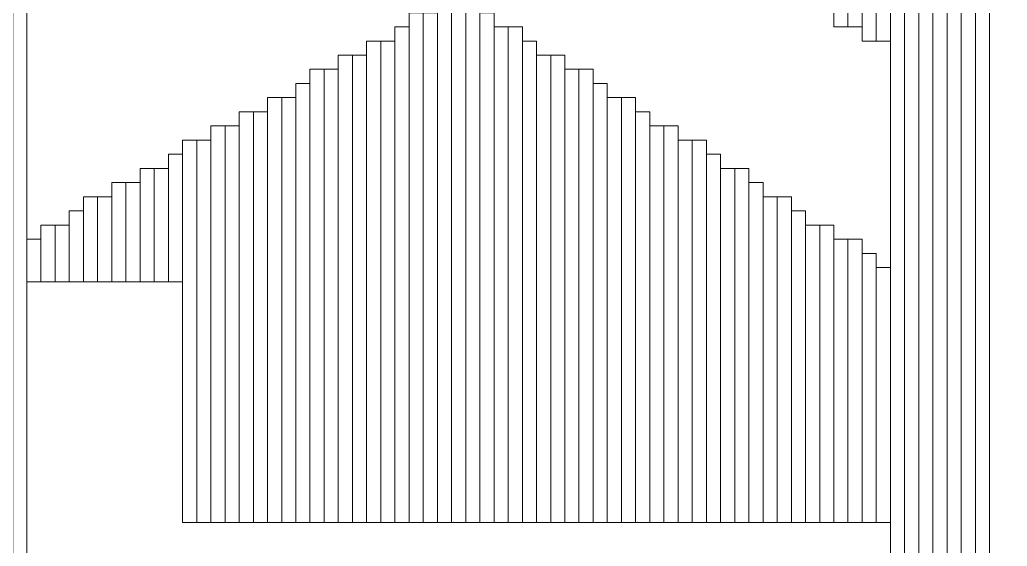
# Model space of a CAD drawing. Header units: millimetres. Extents: x -90 to 99, y -65 to 67.
# Drawn here: x -11.371 to -9.599, y 18.83 to 19.774 of the extents above; entities that cross this region are included whole.
import ezdxf

# ---------------------------------------------------------------- set-up
doc = ezdxf.new("R2010")
doc.units = ezdxf.units.MM
doc.header["$MEASUREMENT"] = 0
doc.layers.add('BG_OUTLINE', color=7, linetype='Continuous')
doc.layers.add('MA_PEN3', color=7, linetype='Continuous')

msp = doc.modelspace()

# ---------------------------------------------------------------- linework, layer by layer
at = {"layer": 'BG_OUTLINE', "color": 3, "lineweight": 9}
msp.add_open_spline([(-71.7269, -61.8795), (-71.7269, -61.8795), (-71.7343, 42.2681), (-71.7343, 42.2681), (-71.7343, 42.2681), (-71.7348, 43.0066), (-71.4419, 43.715), (-70.92, 44.2375), (-70.92, 44.2375), (-70.3982, 44.76), (-69.6866, 45.0538), (-68.9482, 45.0543), (-68.9482, 45.0543), (-68.9482, 45.0543), (75.2046, 45.0543), (75.2046, 45.0543), (75.2046, 45.0543), (76.8319, 45.0552), (78.1763, 43.7805), (78.2661, 42.1556), (78.2661, 42.1556), (78.2661, 42.1556), (78.2661, 31.2814), (78.2661, 31.2814), (78.2661, 31.2814), (78.2661, 31.2814), (72.2646, 31.2814), (72.2646, 31.2814), (72.2646, 31.2814), (72.2646, 31.2814), (72.2646, 26.9814), (72.2646, 26.9814), (72.2646, 26.9814), (72.2646, 26.9814), (78.2661, 26.9814), (78.2661, 26.9814), (78.2661, 26.9814), (78.2661, 26.9814), (78.2661, 18.6553), (78.2661, 18.6553), (78.2661, 18.6553), (78.2661, 18.6553), (72.2496, 18.6553), (72.2496, 18.6553), (72.2496, 18.6553), (72.2496, 18.6553), (72.2496, 14.3553), (72.2496, 14.3553), (72.2496, 14.3553), (72.2496, 14.3553), (78.2661, 14.3553), (78.2661, 14.3553), (78.2661, 14.3553), (78.2661, 14.3553), (78.2661, 9.255), (78.2661, 9.255), (78.2661, 9.255), (78.2661, 9.255), (72.2648, 9.255), (72.2648, 9.255), (72.2648, 9.255), (72.2648, 9.255), (72.2648, 4.955), (72.2648, 4.955), (72.2648, 4.955), (72.2648, 4.955), (78.2661, 4.955), (78.2661, 4.955), (78.2661, 4.955), (78.2661, 4.955), (78.2661, -3.3762), (78.2661, -3.3762), (78.2661, -3.3762), (78.2661, -3.3762), (72.2445, -3.3762), (72.2445, -3.3762), (72.2445, -3.3762), (72.2445, -3.3762), (72.2445, -7.6762), (72.2445, -7.6762), (72.2445, -7.6762), (72.2445, -7.6762), (78.2661, -7.6762), (78.2661, -7.6762), (78.2661, -7.6762), (78.2661, -7.6762), (78.2661, -12.7615), (78.2661, -12.7615), (78.2661, -12.7615), (78.2661, -12.7615), (72.2651, -12.7615), (72.2651, -12.7615), (72.2651, -12.7615), (72.2651, -12.7615), (72.2651, -17.0615), (72.2651, -17.0615), (72.2651, -17.0615), (72.2651, -17.0615), (78.2661, -17.0615), (78.2661, -17.0615), (78.2661, -17.0615), (78.2661, -17.0615), (78.2661, -25.4097), (78.2661, -25.4097), (78.2661, -25.4097), (78.2661, -25.4097), (72.2656, -25.4097), (72.2656, -25.4097), (72.2656, -25.4097), (72.2656, -25.4097), (72.2656, -29.7097), (72.2656, -29.7097), (72.2656, -29.7097), (72.2656, -29.7097), (78.2661, -29.7097), (78.2661, -29.7097), (78.2661, -29.7097), (78.2661, -29.7097), (78.2661, -34.793), (78.2661, -34.793), (78.2661, -34.793), (78.2661, -34.793), (72.2679, -34.793), (72.2679, -34.793), (72.2679, -34.793), (72.2679, -34.793), (72.2679, -39.0929), (72.2679, -39.0929), (72.2679, -39.0929), (72.2679, -39.0929), (78.2661, -39.0929), (78.2661, -39.0929), (78.2661, -39.0929), (78.2661, -39.0929), (78.2661, -47.4269), (78.2661, -47.4269), (78.2661, -47.4269), (78.2661, -47.4269), (72.2679, -47.4269), (72.2679, -47.4269), (72.2679, -47.4269), (72.2679, -47.4269), (72.2679, -51.7269), (72.2679, -51.7269), (72.2679, -51.7269), (72.2679, -51.7269), (78.2661, -51.7269), (78.2661, -51.7269), (78.2661, -51.7269), (78.2661, -51.7269), (78.2661, -51.8138), (78.2661, -51.8138), (78.2661, -51.8138), (78.2661, -51.8138), (78.2656, -61.8468), (78.2656, -61.8468), (78.2656, -61.8468), (78.2661, -62.6669), (77.9407, -63.4536), (77.3612, -64.0339), (77.3612, -64.0339), (76.7817, -64.6142), (75.9915, -64.9405), (75.1713, -64.941), (75.1713, -64.941), (75.1713, -64.941), (-68.6609, -64.9456), (-68.6609, -64.9456), (-68.6609, -64.9456), (-69.4735, -64.9461), (-70.2531, -64.6237), (-70.8281, -64.0495), (-70.8281, -64.0495), (-71.4031, -63.4752), (-71.7264, -62.6922), (-71.7269, -61.8795)], degree=3, knots=[0, 0, 0, 0, 0.022727, 0.022727, 0.022727, 0.022727, 0.045455, 0.045455, 0.045455, 0.045455, 0.068182, 0.068182, 0.068182, 0.068182, 0.090909, 0.090909, 0.090909, 0.090909, 0.113636, 0.113636, 0.113636, 0.113636, 0.136364, 0.136364, 0.136364, 0.136364, 0.159091, 0.159091, 0.159091, 0.159091, 0.181818, 0.181818, 0.181818, 0.181818, 0.204545, 0.204545, 0.204545, 0.204545, 0.227273, 0.227273, 0.227273, 0.227273, 0.25, 0.25, 0.25, 0.25, 0.272727, 0.272727, 0.272727, 0.272727, 0.295455, 0.295455, 0.295455, 0.295455, 0.318182, 0.318182, 0.318182, 0.318182, 0.340909, 0.340909, 0.340909, 0.340909, 0.363636, 0.363636, 0.363636, 0.363636, 0.386364, 0.386364, 0.386364, 0.386364, 0.409091, 0.409091, 0.409091, 0.409091, 0.431818, 0.431818, 0.431818, 0.431818, 0.454545, 0.454545, 0.454545, 0.454545, 0.477273, 0.477273, 0.477273, 0.477273, 0.5, 0.5, 0.5, 0.5, 0.522727, 0.522727, 0.522727, 0.522727, 0.545455, 0.545455, 0.545455, 0.545455, 0.568182, 0.568182, 0.568182, 0.568182, 0.590909, 0.590909, 0.590909, 0.590909, 0.613636, 0.613636, 0.613636, 0.613636, 0.636364, 0.636364, 0.636364, 0.636364, 0.659091, 0.659091, 0.659091, 0.659091, 0.681818, 0.681818, 0.681818, 0.681818, 0.704545, 0.704545, 0.704545, 0.704545, 0.727273, 0.727273, 0.727273, 0.727273, 0.75, 0.75, 0.75, 0.75, 0.772727, 0.772727, 0.772727, 0.772727, 0.795455, 0.795455, 0.795455, 0.795455, 0.818182, 0.818182, 0.818182, 0.818182, 0.840909, 0.840909, 0.840909, 0.840909, 0.863636, 0.863636, 0.863636, 0.863636, 0.886364, 0.886364, 0.886364, 0.886364, 0.909091, 0.909091, 0.909091, 0.909091, 0.931818, 0.931818, 0.931818, 0.931818, 0.954545, 0.954545, 0.954545, 0.954545, 0.977273, 0.977273, 0.977273, 0.977273, 1, 1, 1, 1], dxfattribs=at)
at = {"layer": 'MA_PEN3', "color": 5, "lineweight": 9}
for points in [[(-11.3579, 17.7798), (-11.3579, 17.7798), (-11.3833, 17.7798), (-11.3833, 17.7798), (-11.3833, 17.7798), (-11.3833, 17.7798), (-11.3833, 21.031), (-11.3833, 21.031), (-11.3833, 21.031), (-11.3833, 21.031), (-11.3579, 21.031), (-11.3579, 21.031), (-11.3579, 21.031), (-11.3579, 21.031), (-11.3579, 17.7798), (-11.3579, 17.7798)], [(-9.7831, 17.7798), (-9.7831, 17.7798), (-9.8085, 17.7798), (-9.8085, 17.7798), (-9.8085, 17.7798), (-9.8085, 17.7798), (-9.8085, 21.031), (-9.8085, 21.031), (-9.8085, 21.031), (-9.8085, 21.031), (-9.7831, 21.031), (-9.7831, 21.031), (-9.7831, 21.031), (-9.7831, 21.031), (-9.7831, 17.7798), (-9.7831, 17.7798)], [(-9.7577, 17.7798), (-9.7577, 17.7798), (-9.7831, 17.7798), (-9.7831, 17.7798), (-9.7831, 17.7798), (-9.7831, 17.7798), (-9.7831, 21.031), (-9.7831, 21.031), (-9.7831, 21.031), (-9.7831, 21.031), (-9.7577, 21.031), (-9.7577, 21.031), (-9.7577, 21.031), (-9.7577, 21.031), (-9.7577, 17.7798), (-9.7577, 17.7798)], [(-9.7323, 17.7798), (-9.7323, 17.7798), (-9.7577, 17.7798), (-9.7577, 17.7798), (-9.7577, 17.7798), (-9.7577, 17.7798), (-9.7577, 21.031), (-9.7577, 21.031), (-9.7577, 21.031), (-9.7577, 21.031), (-9.7323, 21.031), (-9.7323, 21.031), (-9.7323, 21.031), (-9.7323, 21.031), (-9.7323, 17.7798), (-9.7323, 17.7798)], [(-9.7069, 17.7798), (-9.7069, 17.7798), (-9.7323, 17.7798), (-9.7323, 17.7798), (-9.7323, 17.7798), (-9.7323, 17.7798), (-9.7323, 21.031), (-9.7323, 21.031), (-9.7323, 21.031), (-9.7323, 21.031), (-9.7069, 21.031), (-9.7069, 21.031), (-9.7069, 21.031), (-9.7069, 21.031), (-9.7069, 17.7798), (-9.7069, 17.7798)], [(-9.6815, 17.7798), (-9.6815, 17.7798), (-9.7069, 17.7798), (-9.7069, 17.7798), (-9.7069, 17.7798), (-9.7069, 17.7798), (-9.7069, 21.031), (-9.7069, 21.031), (-9.7069, 21.031), (-9.7069, 21.031), (-9.6815, 21.031), (-9.6815, 21.031), (-9.6815, 21.031), (-9.6815, 21.031), (-9.6815, 17.7798), (-9.6815, 17.7798)], [(-9.6561, 17.7798), (-9.6561, 17.7798), (-9.6815, 17.7798), (-9.6815, 17.7798), (-9.6815, 17.7798), (-9.6815, 17.7798), (-9.6815, 21.031), (-9.6815, 21.031), (-9.6815, 21.031), (-9.6815, 21.031), (-9.6561, 21.031), (-9.6561, 21.031), (-9.6561, 21.031), (-9.6561, 21.031), (-9.6561, 17.7798), (-9.6561, 17.7798)], [(-9.6307, 17.7798), (-9.6307, 17.7798), (-9.6561, 17.7798), (-9.6561, 17.7798), (-9.6561, 17.7798), (-9.6561, 17.7798), (-9.6561, 21.031), (-9.6561, 21.031), (-9.6561, 21.031), (-9.6561, 21.031), (-9.6307, 21.031), (-9.6307, 21.031), (-9.6307, 21.031), (-9.6307, 21.031), (-9.6307, 17.7798), (-9.6307, 17.7798)], [(-9.8339, 19.7356), (-9.8339, 19.7356), (-9.8593, 19.7356), (-9.8593, 19.7356), (-9.8593, 19.7356), (-9.8593, 19.7356), (-9.8593, 20.3198), (-9.8593, 20.3198), (-9.8593, 20.3198), (-9.8593, 20.3198), (-9.8339, 20.3198), (-9.8339, 20.3198), (-9.8339, 20.3198), (-9.8339, 20.3198), (-9.8339, 19.7356), (-9.8339, 19.7356)], [(-9.8085, 19.7356), (-9.8085, 19.7356), (-9.8339, 19.7356), (-9.8339, 19.7356), (-9.8339, 19.7356), (-9.8339, 19.7356), (-9.8339, 20.3198), (-9.8339, 20.3198), (-9.8339, 20.3198), (-9.8339, 20.3198), (-9.8085, 20.3198), (-9.8085, 20.3198), (-9.8085, 20.3198), (-9.8085, 20.3198), (-9.8085, 19.7356), (-9.8085, 19.7356)], [(-9.8847, 19.761), (-9.8847, 19.761), (-9.9101, 19.761), (-9.9101, 19.761), (-9.9101, 19.761), (-9.9101, 19.761), (-9.9101, 20.2944), (-9.9101, 20.2944), (-9.9101, 20.2944), (-9.9101, 20.2944), (-9.8847, 20.2944), (-9.8847, 20.2944), (-9.8847, 20.2944), (-9.8847, 20.2944), (-9.8847, 19.761), (-9.8847, 19.761)], [(-9.8593, 19.761), (-9.8593, 19.761), (-9.8847, 19.761), (-9.8847, 19.761), (-9.8847, 19.761), (-9.8847, 19.761), (-9.8847, 20.2944), (-9.8847, 20.2944), (-9.8847, 20.2944), (-9.8847, 20.2944), (-9.8593, 20.2944), (-9.8593, 20.2944), (-9.8593, 20.2944), (-9.8593, 20.2944), (-9.8593, 19.761), (-9.8593, 19.761)], [(-10.5959, 18.872), (-10.5959, 18.872), (-10.6213, 18.872), (-10.6213, 18.872), (-10.6213, 18.872), (-10.6213, 18.872), (-10.6213, 19.8118), (-10.6213, 19.8118), (-10.6213, 19.8118), (-10.6213, 19.8118), (-10.5959, 19.8118), (-10.5959, 19.8118), (-10.5959, 19.8118), (-10.5959, 19.8118), (-10.5959, 18.872), (-10.5959, 18.872)], [(-10.5705, 18.872), (-10.5705, 18.872), (-10.5959, 18.872), (-10.5959, 18.872), (-10.5959, 18.872), (-10.5959, 18.872), (-10.5959, 19.8118), (-10.5959, 19.8118), (-10.5959, 19.8118), (-10.5959, 19.8118), (-10.5705, 19.8118), (-10.5705, 19.8118), (-10.5705, 19.8118), (-10.5705, 19.8118), (-10.5705, 18.872), (-10.5705, 18.872)], [(-10.5451, 18.872), (-10.5451, 18.872), (-10.5705, 18.872), (-10.5705, 18.872), (-10.5705, 18.872), (-10.5705, 18.872), (-10.5705, 19.8118), (-10.5705, 19.8118), (-10.5705, 19.8118), (-10.5705, 19.8118), (-10.5451, 19.8118), (-10.5451, 19.8118), (-10.5451, 19.8118), (-10.5451, 19.8118), (-10.5451, 18.872), (-10.5451, 18.872)], [(-10.6467, 18.872), (-10.6467, 18.872), (-10.6721, 18.872), (-10.6721, 18.872), (-10.6721, 18.872), (-10.6721, 18.872), (-10.6721, 19.7864), (-10.6721, 19.7864), (-10.6721, 19.7864), (-10.6721, 19.7864), (-10.6467, 19.7864), (-10.6467, 19.7864), (-10.6467, 19.7864), (-10.6467, 19.7864), (-10.6467, 18.872), (-10.6467, 18.872)], [(-10.6213, 18.872), (-10.6213, 18.872), (-10.6467, 18.872), (-10.6467, 18.872), (-10.6467, 18.872), (-10.6467, 18.872), (-10.6467, 19.7864), (-10.6467, 19.7864), (-10.6467, 19.7864), (-10.6467, 19.7864), (-10.6213, 19.7864), (-10.6213, 19.7864), (-10.6213, 19.7864), (-10.6213, 19.7864), (-10.6213, 18.872), (-10.6213, 18.872)], [(-10.5197, 18.872), (-10.5197, 18.872), (-10.5451, 18.872), (-10.5451, 18.872), (-10.5451, 18.872), (-10.5451, 18.872), (-10.5451, 19.7864), (-10.5451, 19.7864), (-10.5451, 19.7864), (-10.5451, 19.7864), (-10.5197, 19.7864), (-10.5197, 19.7864), (-10.5197, 19.7864), (-10.5197, 19.7864), (-10.5197, 18.872), (-10.5197, 18.872)], [(-10.6721, 18.872), (-10.6721, 18.872), (-10.6975, 18.872), (-10.6975, 18.872), (-10.6975, 18.872), (-10.6975, 18.872), (-10.6975, 19.761), (-10.6975, 19.761), (-10.6975, 19.761), (-10.6975, 19.761), (-10.6721, 19.761), (-10.6721, 19.761), (-10.6721, 19.761), (-10.6721, 19.761), (-10.6721, 18.872), (-10.6721, 18.872)], [(-10.4943, 18.872), (-10.4943, 18.872), (-10.5197, 18.872), (-10.5197, 18.872), (-10.5197, 18.872), (-10.5197, 18.872), (-10.5197, 19.761), (-10.5197, 19.761), (-10.5197, 19.761), (-10.5197, 19.761), (-10.4943, 19.761), (-10.4943, 19.761), (-10.4943, 19.761), (-10.4943, 19.761), (-10.4943, 18.872), (-10.4943, 18.872)], [(-10.4689, 18.872), (-10.4689, 18.872), (-10.4943, 18.872), (-10.4943, 18.872), (-10.4943, 18.872), (-10.4943, 18.872), (-10.4943, 19.761), (-10.4943, 19.761), (-10.4943, 19.761), (-10.4943, 19.761), (-10.4689, 19.761), (-10.4689, 19.761), (-10.4689, 19.761), (-10.4689, 19.761), (-10.4689, 18.872), (-10.4689, 18.872)], [(-10.7229, 18.872), (-10.7229, 18.872), (-10.7483, 18.872), (-10.7483, 18.872), (-10.7483, 18.872), (-10.7483, 18.872), (-10.7483, 19.7356), (-10.7483, 19.7356), (-10.7483, 19.7356), (-10.7483, 19.7356), (-10.7229, 19.7356), (-10.7229, 19.7356), (-10.7229, 19.7356), (-10.7229, 19.7356), (-10.7229, 18.872), (-10.7229, 18.872)], [(-10.6975, 18.872), (-10.6975, 18.872), (-10.7229, 18.872), (-10.7229, 18.872), (-10.7229, 18.872), (-10.7229, 18.872), (-10.7229, 19.7356), (-10.7229, 19.7356), (-10.7229, 19.7356), (-10.7229, 19.7356), (-10.6975, 19.7356), (-10.6975, 19.7356), (-10.6975, 19.7356), (-10.6975, 19.7356), (-10.6975, 18.872), (-10.6975, 18.872)], [(-10.4435, 18.872), (-10.4435, 18.872), (-10.4689, 18.872), (-10.4689, 18.872), (-10.4689, 18.872), (-10.4689, 18.872), (-10.4689, 19.7356), (-10.4689, 19.7356), (-10.4689, 19.7356), (-10.4689, 19.7356), (-10.4435, 19.7356), (-10.4435, 19.7356), (-10.4435, 19.7356), (-10.4435, 19.7356), (-10.4435, 18.872), (-10.4435, 18.872)], [(-10.7737, 18.872), (-10.7737, 18.872), (-10.7991, 18.872), (-10.7991, 18.872), (-10.7991, 18.872), (-10.7991, 18.872), (-10.7991, 19.7102), (-10.7991, 19.7102), (-10.7991, 19.7102), (-10.7991, 19.7102), (-10.7737, 19.7102), (-10.7737, 19.7102), (-10.7737, 19.7102), (-10.7737, 19.7102), (-10.7737, 18.872), (-10.7737, 18.872)], [(-10.7483, 18.872), (-10.7483, 18.872), (-10.7737, 18.872), (-10.7737, 18.872), (-10.7737, 18.872), (-10.7737, 18.872), (-10.7737, 19.7102), (-10.7737, 19.7102), (-10.7737, 19.7102), (-10.7737, 19.7102), (-10.7483, 19.7102), (-10.7483, 19.7102), (-10.7483, 19.7102), (-10.7483, 19.7102), (-10.7483, 18.872), (-10.7483, 18.872)], [(-10.4181, 18.872), (-10.4181, 18.872), (-10.4435, 18.872), (-10.4435, 18.872), (-10.4435, 18.872), (-10.4435, 18.872), (-10.4435, 19.7102), (-10.4435, 19.7102), (-10.4435, 19.7102), (-10.4435, 19.7102), (-10.4181, 19.7102), (-10.4181, 19.7102), (-10.4181, 19.7102), (-10.4181, 19.7102), (-10.4181, 18.872), (-10.4181, 18.872)], [(-10.3927, 18.872), (-10.3927, 18.872), (-10.4181, 18.872), (-10.4181, 18.872), (-10.4181, 18.872), (-10.4181, 18.872), (-10.4181, 19.7102), (-10.4181, 19.7102), (-10.4181, 19.7102), (-10.4181, 19.7102), (-10.3927, 19.7102), (-10.3927, 19.7102), (-10.3927, 19.7102), (-10.3927, 19.7102), (-10.3927, 18.872), (-10.3927, 18.872)], [(-10.8245, 18.872), (-10.8245, 18.872), (-10.8499, 18.872), (-10.8499, 18.872), (-10.8499, 18.872), (-10.8499, 18.872), (-10.8499, 19.6848), (-10.8499, 19.6848), (-10.8499, 19.6848), (-10.8499, 19.6848), (-10.8245, 19.6848), (-10.8245, 19.6848), (-10.8245, 19.6848), (-10.8245, 19.6848), (-10.8245, 18.872), (-10.8245, 18.872)], [(-10.7991, 18.872), (-10.7991, 18.872), (-10.8245, 18.872), (-10.8245, 18.872), (-10.8245, 18.872), (-10.8245, 18.872), (-10.8245, 19.6848), (-10.8245, 19.6848), (-10.8245, 19.6848), (-10.8245, 19.6848), (-10.7991, 19.6848), (-10.7991, 19.6848), (-10.7991, 19.6848), (-10.7991, 19.6848), (-10.7991, 18.872), (-10.7991, 18.872)], [(-10.3673, 18.872), (-10.3673, 18.872), (-10.3927, 18.872), (-10.3927, 18.872), (-10.3927, 18.872), (-10.3927, 18.872), (-10.3927, 19.6848), (-10.3927, 19.6848), (-10.3927, 19.6848), (-10.3927, 19.6848), (-10.3673, 19.6848), (-10.3673, 19.6848), (-10.3673, 19.6848), (-10.3673, 19.6848), (-10.3673, 18.872), (-10.3673, 18.872)], [(-10.3419, 18.872), (-10.3419, 18.872), (-10.3673, 18.872), (-10.3673, 18.872), (-10.3673, 18.872), (-10.3673, 18.872), (-10.3673, 19.6848), (-10.3673, 19.6848), (-10.3673, 19.6848), (-10.3673, 19.6848), (-10.3419, 19.6848), (-10.3419, 19.6848), (-10.3419, 19.6848), (-10.3419, 19.6848), (-10.3419, 18.872), (-10.3419, 18.872)], [(-10.8499, 18.872), (-10.8499, 18.872), (-10.8753, 18.872), (-10.8753, 18.872), (-10.8753, 18.872), (-10.8753, 18.872), (-10.8753, 19.6594), (-10.8753, 19.6594), (-10.8753, 19.6594), (-10.8753, 19.6594), (-10.8499, 19.6594), (-10.8499, 19.6594), (-10.8499, 19.6594), (-10.8499, 19.6594), (-10.8499, 18.872), (-10.8499, 18.872)], [(-10.3165, 18.872), (-10.3165, 18.872), (-10.3419, 18.872), (-10.3419, 18.872), (-10.3419, 18.872), (-10.3419, 18.872), (-10.3419, 19.6594), (-10.3419, 19.6594), (-10.3419, 19.6594), (-10.3419, 19.6594), (-10.3165, 19.6594), (-10.3165, 19.6594), (-10.3165, 19.6594), (-10.3165, 19.6594), (-10.3165, 18.872), (-10.3165, 18.872)], [(-10.9007, 18.872), (-10.9007, 18.872), (-10.9261, 18.872), (-10.9261, 18.872), (-10.9261, 18.872), (-10.9261, 18.872), (-10.9261, 19.634), (-10.9261, 19.634), (-10.9261, 19.634), (-10.9261, 19.634), (-10.9007, 19.634), (-10.9007, 19.634), (-10.9007, 19.634), (-10.9007, 19.634), (-10.9007, 18.872), (-10.9007, 18.872)], [(-10.8753, 18.872), (-10.8753, 18.872), (-10.9007, 18.872), (-10.9007, 18.872), (-10.9007, 18.872), (-10.9007, 18.872), (-10.9007, 19.634), (-10.9007, 19.634), (-10.9007, 19.634), (-10.9007, 19.634), (-10.8753, 19.634), (-10.8753, 19.634), (-10.8753, 19.634), (-10.8753, 19.634), (-10.8753, 18.872), (-10.8753, 18.872)], [(-10.2911, 18.872), (-10.2911, 18.872), (-10.3165, 18.872), (-10.3165, 18.872), (-10.3165, 18.872), (-10.3165, 18.872), (-10.3165, 19.634), (-10.3165, 19.634), (-10.3165, 19.634), (-10.3165, 19.634), (-10.2911, 19.634), (-10.2911, 19.634), (-10.2911, 19.634), (-10.2911, 19.634), (-10.2911, 18.872), (-10.2911, 18.872)], [(-10.2657, 18.872), (-10.2657, 18.872), (-10.2911, 18.872), (-10.2911, 18.872), (-10.2911, 18.872), (-10.2911, 18.872), (-10.2911, 19.634), (-10.2911, 19.634), (-10.2911, 19.634), (-10.2911, 19.634), (-10.2657, 19.634), (-10.2657, 19.634), (-10.2657, 19.634), (-10.2657, 19.634), (-10.2657, 18.872), (-10.2657, 18.872)], [(-10.9515, 18.872), (-10.9515, 18.872), (-10.9769, 18.872), (-10.9769, 18.872), (-10.9769, 18.872), (-10.9769, 18.872), (-10.9769, 19.6086), (-10.9769, 19.6086), (-10.9769, 19.6086), (-10.9769, 19.6086), (-10.9515, 19.6086), (-10.9515, 19.6086), (-10.9515, 19.6086), (-10.9515, 19.6086), (-10.9515, 18.872), (-10.9515, 18.872)], [(-10.9261, 18.872), (-10.9261, 18.872), (-10.9515, 18.872), (-10.9515, 18.872), (-10.9515, 18.872), (-10.9515, 18.872), (-10.9515, 19.6086), (-10.9515, 19.6086), (-10.9515, 19.6086), (-10.9515, 19.6086), (-10.9261, 19.6086), (-10.9261, 19.6086), (-10.9261, 19.6086), (-10.9261, 19.6086), (-10.9261, 18.872), (-10.9261, 18.872)], [(-10.2403, 18.872), (-10.2403, 18.872), (-10.2657, 18.872), (-10.2657, 18.872), (-10.2657, 18.872), (-10.2657, 18.872), (-10.2657, 19.6086), (-10.2657, 19.6086), (-10.2657, 19.6086), (-10.2657, 19.6086), (-10.2403, 19.6086), (-10.2403, 19.6086), (-10.2403, 19.6086), (-10.2403, 19.6086), (-10.2403, 18.872), (-10.2403, 18.872)], [(-11.0023, 18.872), (-11.0023, 18.872), (-11.0277, 18.872), (-11.0277, 18.872), (-11.0277, 18.872), (-11.0277, 18.872), (-11.0277, 19.5832), (-11.0277, 19.5832), (-11.0277, 19.5832), (-11.0277, 19.5832), (-11.0023, 19.5832), (-11.0023, 19.5832), (-11.0023, 19.5832), (-11.0023, 19.5832), (-11.0023, 18.872), (-11.0023, 18.872)], [(-10.9769, 18.872), (-10.9769, 18.872), (-11.0023, 18.872), (-11.0023, 18.872), (-11.0023, 18.872), (-11.0023, 18.872), (-11.0023, 19.5832), (-11.0023, 19.5832), (-11.0023, 19.5832), (-11.0023, 19.5832), (-10.9769, 19.5832), (-10.9769, 19.5832), (-10.9769, 19.5832), (-10.9769, 19.5832), (-10.9769, 18.872), (-10.9769, 18.872)], [(-10.2149, 18.872), (-10.2149, 18.872), (-10.2403, 18.872), (-10.2403, 18.872), (-10.2403, 18.872), (-10.2403, 18.872), (-10.2403, 19.5832), (-10.2403, 19.5832), (-10.2403, 19.5832), (-10.2403, 19.5832), (-10.2149, 19.5832), (-10.2149, 19.5832), (-10.2149, 19.5832), (-10.2149, 19.5832), (-10.2149, 18.872), (-10.2149, 18.872)], [(-10.1895, 18.872), (-10.1895, 18.872), (-10.2149, 18.872), (-10.2149, 18.872), (-10.2149, 18.872), (-10.2149, 18.872), (-10.2149, 19.5832), (-10.2149, 19.5832), (-10.2149, 19.5832), (-10.2149, 19.5832), (-10.1895, 19.5832), (-10.1895, 19.5832), (-10.1895, 19.5832), (-10.1895, 19.5832), (-10.1895, 18.872), (-10.1895, 18.872)], [(-11.0531, 18.872), (-11.0531, 18.872), (-11.0785, 18.872), (-11.0785, 18.872), (-11.0785, 18.872), (-11.0785, 18.872), (-11.0785, 19.5578), (-11.0785, 19.5578), (-11.0785, 19.5578), (-11.0785, 19.5578), (-11.0531, 19.5578), (-11.0531, 19.5578), (-11.0531, 19.5578), (-11.0531, 19.5578), (-11.0531, 18.872), (-11.0531, 18.872)], [(-11.0277, 18.872), (-11.0277, 18.872), (-11.0531, 18.872), (-11.0531, 18.872), (-11.0531, 18.872), (-11.0531, 18.872), (-11.0531, 19.5578), (-11.0531, 19.5578), (-11.0531, 19.5578), (-11.0531, 19.5578), (-11.0277, 19.5578), (-11.0277, 19.5578), (-11.0277, 19.5578), (-11.0277, 19.5578), (-11.0277, 18.872), (-11.0277, 18.872)], [(-10.1641, 18.872), (-10.1641, 18.872), (-10.1895, 18.872), (-10.1895, 18.872), (-10.1895, 18.872), (-10.1895, 18.872), (-10.1895, 19.5578), (-10.1895, 19.5578), (-10.1895, 19.5578), (-10.1895, 19.5578), (-10.1641, 19.5578), (-10.1641, 19.5578), (-10.1641, 19.5578), (-10.1641, 19.5578), (-10.1641, 18.872), (-10.1641, 18.872)], [(-10.1387, 18.872), (-10.1387, 18.872), (-10.1641, 18.872), (-10.1641, 18.872), (-10.1641, 18.872), (-10.1641, 18.872), (-10.1641, 19.5578), (-10.1641, 19.5578), (-10.1641, 19.5578), (-10.1641, 19.5578), (-10.1387, 19.5578), (-10.1387, 19.5578), (-10.1387, 19.5578), (-10.1387, 19.5578), (-10.1387, 18.872), (-10.1387, 18.872)], [(-11.0785, 19.3038), (-11.0785, 19.3038), (-11.1039, 19.3038), (-11.1039, 19.3038), (-11.1039, 19.3038), (-11.1039, 19.3038), (-11.1039, 19.5324), (-11.1039, 19.5324), (-11.1039, 19.5324), (-11.1039, 19.5324), (-11.0785, 19.5324), (-11.0785, 19.5324), (-11.0785, 19.5324), (-11.0785, 19.5324), (-11.0785, 19.3038), (-11.0785, 19.3038)], [(-10.1133, 18.872), (-10.1133, 18.872), (-10.1387, 18.872), (-10.1387, 18.872), (-10.1387, 18.872), (-10.1387, 18.872), (-10.1387, 19.5324), (-10.1387, 19.5324), (-10.1387, 19.5324), (-10.1387, 19.5324), (-10.1133, 19.5324), (-10.1133, 19.5324), (-10.1133, 19.5324), (-10.1133, 19.5324), (-10.1133, 18.872), (-10.1133, 18.872)], [(-11.1293, 19.3038), (-11.1293, 19.3038), (-11.1547, 19.3038), (-11.1547, 19.3038), (-11.1547, 19.3038), (-11.1547, 19.3038), (-11.1547, 19.507), (-11.1547, 19.507), (-11.1547, 19.507), (-11.1547, 19.507), (-11.1293, 19.507), (-11.1293, 19.507), (-11.1293, 19.507), (-11.1293, 19.507), (-11.1293, 19.3038), (-11.1293, 19.3038)], [(-11.1039, 19.3038), (-11.1039, 19.3038), (-11.1293, 19.3038), (-11.1293, 19.3038), (-11.1293, 19.3038), (-11.1293, 19.3038), (-11.1293, 19.507), (-11.1293, 19.507), (-11.1293, 19.507), (-11.1293, 19.507), (-11.1039, 19.507), (-11.1039, 19.507), (-11.1039, 19.507), (-11.1039, 19.507), (-11.1039, 19.3038), (-11.1039, 19.3038)], [(-10.0879, 18.872), (-10.0879, 18.872), (-10.1133, 18.872), (-10.1133, 18.872), (-10.1133, 18.872), (-10.1133, 18.872), (-10.1133, 19.507), (-10.1133, 19.507), (-10.1133, 19.507), (-10.1133, 19.507), (-10.0879, 19.507), (-10.0879, 19.507), (-10.0879, 19.507), (-10.0879, 19.507), (-10.0879, 18.872), (-10.0879, 18.872)], [(-10.0625, 18.872), (-10.0625, 18.872), (-10.0879, 18.872), (-10.0879, 18.872), (-10.0879, 18.872), (-10.0879, 18.872), (-10.0879, 19.507), (-10.0879, 19.507), (-10.0879, 19.507), (-10.0879, 19.507), (-10.0625, 19.507), (-10.0625, 19.507), (-10.0625, 19.507), (-10.0625, 19.507), (-10.0625, 18.872), (-10.0625, 18.872)], [(-11.1801, 19.3038), (-11.1801, 19.3038), (-11.2055, 19.3038), (-11.2055, 19.3038), (-11.2055, 19.3038), (-11.2055, 19.3038), (-11.2055, 19.4816), (-11.2055, 19.4816), (-11.2055, 19.4816), (-11.2055, 19.4816), (-11.1801, 19.4816), (-11.1801, 19.4816), (-11.1801, 19.4816), (-11.1801, 19.4816), (-11.1801, 19.3038), (-11.1801, 19.3038)], [(-11.1547, 19.3038), (-11.1547, 19.3038), (-11.1801, 19.3038), (-11.1801, 19.3038), (-11.1801, 19.3038), (-11.1801, 19.3038), (-11.1801, 19.4816), (-11.1801, 19.4816), (-11.1801, 19.4816), (-11.1801, 19.4816), (-11.1547, 19.4816), (-11.1547, 19.4816), (-11.1547, 19.4816), (-11.1547, 19.4816), (-11.1547, 19.3038), (-11.1547, 19.3038)], [(-10.0371, 18.872), (-10.0371, 18.872), (-10.0625, 18.872), (-10.0625, 18.872), (-10.0625, 18.872), (-10.0625, 18.872), (-10.0625, 19.4816), (-10.0625, 19.4816), (-10.0625, 19.4816), (-10.0625, 19.4816), (-10.0371, 19.4816), (-10.0371, 19.4816), (-10.0371, 19.4816), (-10.0371, 19.4816), (-10.0371, 18.872), (-10.0371, 18.872)], [(-11.2309, 19.3038), (-11.2309, 19.3038), (-11.2563, 19.3038), (-11.2563, 19.3038), (-11.2563, 19.3038), (-11.2563, 19.3038), (-11.2563, 19.4562), (-11.2563, 19.4562), (-11.2563, 19.4562), (-11.2563, 19.4562), (-11.2309, 19.4562), (-11.2309, 19.4562), (-11.2309, 19.4562), (-11.2309, 19.4562), (-11.2309, 19.3038), (-11.2309, 19.3038)], [(-11.2055, 19.3038), (-11.2055, 19.3038), (-11.2309, 19.3038), (-11.2309, 19.3038), (-11.2309, 19.3038), (-11.2309, 19.3038), (-11.2309, 19.4562), (-11.2309, 19.4562), (-11.2309, 19.4562), (-11.2309, 19.4562), (-11.2055, 19.4562), (-11.2055, 19.4562), (-11.2055, 19.4562), (-11.2055, 19.4562), (-11.2055, 19.3038), (-11.2055, 19.3038)], [(-10.0117, 18.872), (-10.0117, 18.872), (-10.0371, 18.872), (-10.0371, 18.872), (-10.0371, 18.872), (-10.0371, 18.872), (-10.0371, 19.4562), (-10.0371, 19.4562), (-10.0371, 19.4562), (-10.0371, 19.4562), (-10.0117, 19.4562), (-10.0117, 19.4562), (-10.0117, 19.4562), (-10.0117, 19.4562), (-10.0117, 18.872), (-10.0117, 18.872)], [(-9.9863, 18.872), (-9.9863, 18.872), (-10.0117, 18.872), (-10.0117, 18.872), (-10.0117, 18.872), (-10.0117, 18.872), (-10.0117, 19.4562), (-10.0117, 19.4562), (-10.0117, 19.4562), (-10.0117, 19.4562), (-9.9863, 19.4562), (-9.9863, 19.4562), (-9.9863, 19.4562), (-9.9863, 19.4562), (-9.9863, 18.872), (-9.9863, 18.872)], [(-11.2563, 19.3038), (-11.2563, 19.3038), (-11.2817, 19.3038), (-11.2817, 19.3038), (-11.2817, 19.3038), (-11.2817, 19.3038), (-11.2817, 19.4308), (-11.2817, 19.4308), (-11.2817, 19.4308), (-11.2817, 19.4308), (-11.2563, 19.4308), (-11.2563, 19.4308), (-11.2563, 19.4308), (-11.2563, 19.4308), (-11.2563, 19.3038), (-11.2563, 19.3038)], [(-9.9609, 18.872), (-9.9609, 18.872), (-9.9863, 18.872), (-9.9863, 18.872), (-9.9863, 18.872), (-9.9863, 18.872), (-9.9863, 19.4308), (-9.9863, 19.4308), (-9.9863, 19.4308), (-9.9863, 19.4308), (-9.9609, 19.4308), (-9.9609, 19.4308), (-9.9609, 19.4308), (-9.9609, 19.4308), (-9.9609, 18.872), (-9.9609, 18.872)], [(-11.3071, 19.3038), (-11.3071, 19.3038), (-11.3325, 19.3038), (-11.3325, 19.3038), (-11.3325, 19.3038), (-11.3325, 19.3038), (-11.3325, 19.4054), (-11.3325, 19.4054), (-11.3325, 19.4054), (-11.3325, 19.4054), (-11.3071, 19.4054), (-11.3071, 19.4054), (-11.3071, 19.4054), (-11.3071, 19.4054), (-11.3071, 19.3038), (-11.3071, 19.3038)], [(-11.2817, 19.3038), (-11.2817, 19.3038), (-11.3071, 19.3038), (-11.3071, 19.3038), (-11.3071, 19.3038), (-11.3071, 19.3038), (-11.3071, 19.4054), (-11.3071, 19.4054), (-11.3071, 19.4054), (-11.3071, 19.4054), (-11.2817, 19.4054), (-11.2817, 19.4054), (-11.2817, 19.4054), (-11.2817, 19.4054), (-11.2817, 19.3038), (-11.2817, 19.3038)], [(-9.9355, 18.872), (-9.9355, 18.872), (-9.9609, 18.872), (-9.9609, 18.872), (-9.9609, 18.872), (-9.9609, 18.872), (-9.9609, 19.4054), (-9.9609, 19.4054), (-9.9609, 19.4054), (-9.9609, 19.4054), (-9.9355, 19.4054), (-9.9355, 19.4054), (-9.9355, 19.4054), (-9.9355, 19.4054), (-9.9355, 18.872), (-9.9355, 18.872)], [(-9.9101, 18.872), (-9.9101, 18.872), (-9.9355, 18.872), (-9.9355, 18.872), (-9.9355, 18.872), (-9.9355, 18.872), (-9.9355, 19.4054), (-9.9355, 19.4054), (-9.9355, 19.4054), (-9.9355, 19.4054), (-9.9101, 19.4054), (-9.9101, 19.4054), (-9.9101, 19.4054), (-9.9101, 19.4054), (-9.9101, 18.872), (-9.9101, 18.872)], [(-11.3325, 19.3038), (-11.3325, 19.3038), (-11.3579, 19.3038), (-11.3579, 19.3038), (-11.3579, 19.3038), (-11.3579, 19.3038), (-11.3579, 19.38), (-11.3579, 19.38), (-11.3579, 19.38), (-11.3579, 19.38), (-11.3325, 19.38), (-11.3325, 19.38), (-11.3325, 19.38), (-11.3325, 19.38), (-11.3325, 19.3038), (-11.3325, 19.3038)], [(-9.8847, 18.872), (-9.8847, 18.872), (-9.9101, 18.872), (-9.9101, 18.872), (-9.9101, 18.872), (-9.9101, 18.872), (-9.9101, 19.38), (-9.9101, 19.38), (-9.9101, 19.38), (-9.9101, 19.38), (-9.8847, 19.38), (-9.8847, 19.38), (-9.8847, 19.38), (-9.8847, 19.38), (-9.8847, 18.872), (-9.8847, 18.872)], [(-9.8593, 18.872), (-9.8593, 18.872), (-9.8847, 18.872), (-9.8847, 18.872), (-9.8847, 18.872), (-9.8847, 18.872), (-9.8847, 19.38), (-9.8847, 19.38), (-9.8847, 19.38), (-9.8847, 19.38), (-9.8593, 19.38), (-9.8593, 19.38), (-9.8593, 19.38), (-9.8593, 19.38), (-9.8593, 18.872), (-9.8593, 18.872)], [(-9.8339, 18.872), (-9.8339, 18.872), (-9.8593, 18.872), (-9.8593, 18.872), (-9.8593, 18.872), (-9.8593, 18.872), (-9.8593, 19.3546), (-9.8593, 19.3546), (-9.8593, 19.3546), (-9.8593, 19.3546), (-9.8339, 19.3546), (-9.8339, 19.3546), (-9.8339, 19.3546), (-9.8339, 19.3546), (-9.8339, 18.872), (-9.8339, 18.872)], [(-9.8085, 18.872), (-9.8085, 18.872), (-9.8339, 18.872), (-9.8339, 18.872), (-9.8339, 18.872), (-9.8339, 18.872), (-9.8339, 19.3292), (-9.8339, 19.3292), (-9.8339, 19.3292), (-9.8339, 19.3292), (-9.8085, 19.3292), (-9.8085, 19.3292), (-9.8085, 19.3292), (-9.8085, 19.3292), (-9.8085, 18.872), (-9.8085, 18.872)]]:
    msp.add_open_spline(points, degree=3, knots=[0, 0, 0, 0, 0.25, 0.25, 0.25, 0.25, 0.5, 0.5, 0.5, 0.5, 0.75, 0.75, 0.75, 0.75, 1, 1, 1, 1], dxfattribs=at)

doc.saveas('drawing.dxf')
